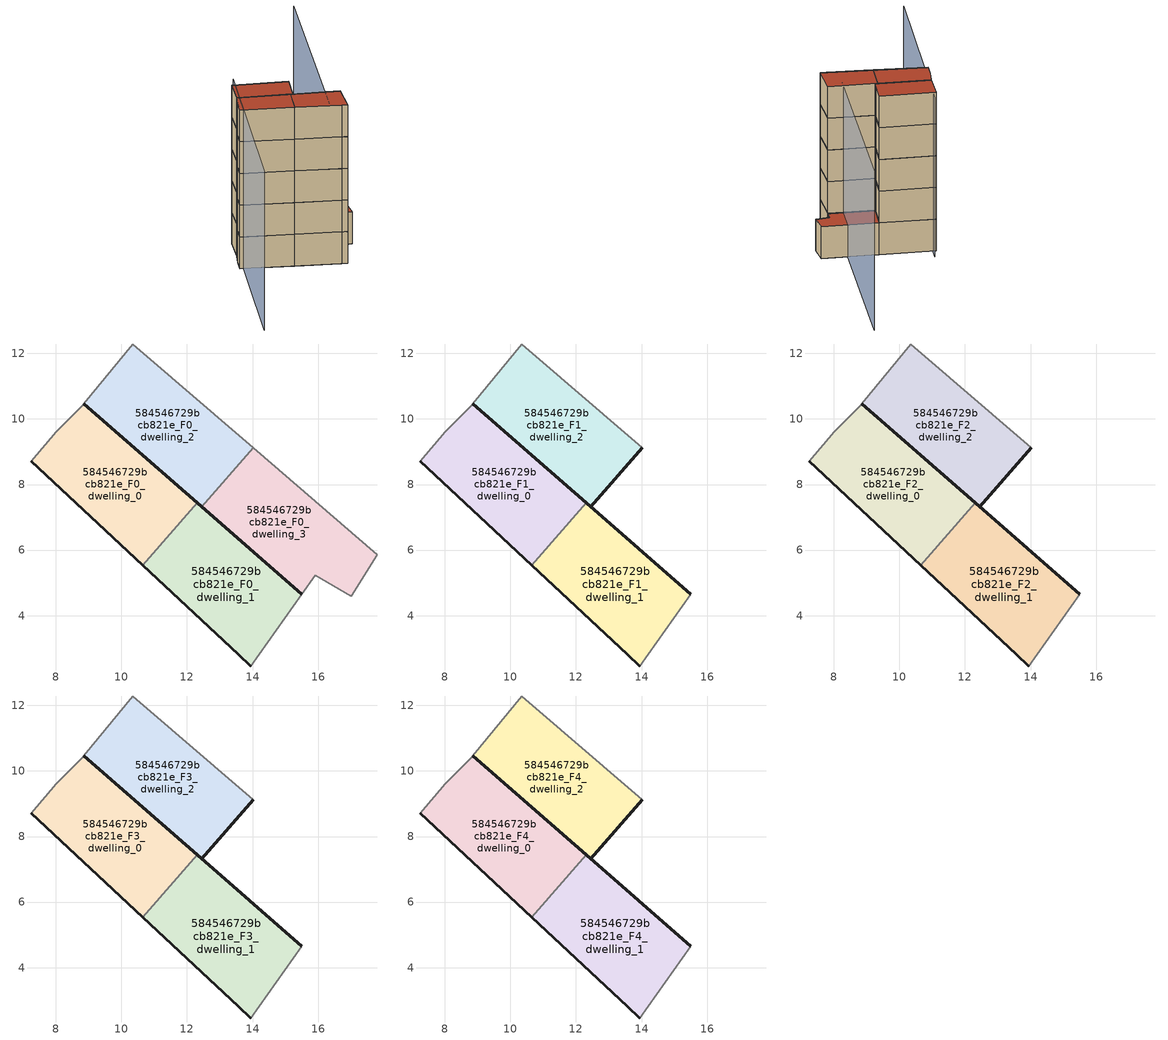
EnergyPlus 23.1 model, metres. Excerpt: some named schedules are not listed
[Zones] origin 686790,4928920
584546729bcb821e_F0_dwelling_0
 floor ground (EU_floor_Construction): 10.65,5.54 12.31,7.45 8.86,10.46 8.81,10.41 8.01,9.62 7.25,8.71 z0
 wall outside (EU_wall_Construction): 10.65,5.54 7.25,8.71 / 8.86,10.46 12.31,7.45 z0:3
 wall adiabatic (EU_wall_Construction): 7.25,8.71 8.01,9.62 8.81,10.41 8.86,10.46 z0:3
 wall to 584546729bcb821e_F0_dwelling_1 (EU_wall_Construction): 12.31,7.45 10.65,5.54 z0:3
584546729bcb821e_F0_dwelling_1
 floor ground (EU_floor_Construction): 13.94,2.46 15.51,4.66 12.31,7.45 10.65,5.54 13.56,2.83 z0
 wall outside (EU_wall_Construction): 12.31,7.45 15.51,4.66 / 13.94,2.46 13.56,2.83 10.65,5.54 z0:3
 wall adiabatic (EU_wall_Construction): 15.51,4.66 13.94,2.46 z0:3
584546729bcb821e_F0_dwelling_2
 floor ground (EU_floor_Construction): 12.45,7.33 14.02,9.12 10.34,12.29 8.86,10.46 z0
 wall outside (EU_wall_Construction): 12.45,7.33 8.86,10.46 z0:3
 wall adiabatic (EU_wall_Construction): 8.86,10.46 10.34,12.29 14.02,9.12 z0:3
 wall to 584546729bcb821e_F0_dwelling_3 (EU_wall_Construction): 14.02,9.12 12.45,7.33 z0:3
584546729bcb821e_F0_dwelling_3
 floor ground (EU_floor_Construction): 17.01,4.58 17.8,5.86 14.02,9.12 12.45,7.33 15.51,4.66 15.92,5.24 z0
 wall outside (EU_wall_Construction): 15.51,4.66 12.45,7.33 z0:3
 wall adiabatic (EU_wall_Construction): 14.02,9.12 17.8,5.86 17.01,4.58 15.92,5.24 15.51,4.66 z0:3
 roof outside (EU_roof_Construction): 17.8,5.86 17.01,4.58 15.92,5.24 15.51,4.66 12.45,7.33 14.02,9.12 z3
584546729bcb821e_F1_dwelling_0
 floor to 584546729bcb821e_F0_dwelling_0 (EU_floor_Construction): 10.65,5.54 12.31,7.45 8.86,10.46 8.81,10.41 8.01,9.62 7.25,8.71 z3
 wall outside (EU_wall_Construction): 10.65,5.54 7.25,8.71 / 8.86,10.46 12.31,7.45 z3:6
 wall adiabatic (EU_wall_Construction): 7.25,8.71 8.01,9.62 8.81,10.41 8.86,10.46 z3:6
 wall to 584546729bcb821e_F1_dwelling_1 (EU_wall_Construction): 12.31,7.45 10.65,5.54 z3:6
584546729bcb821e_F1_dwelling_1
 floor to 584546729bcb821e_F0_dwelling_1 (EU_floor_Construction): 13.94,2.46 15.51,4.66 12.31,7.45 10.65,5.54 13.56,2.83 z3
 wall outside (EU_wall_Construction): 12.31,7.45 15.51,4.66 / 13.94,2.46 13.56,2.83 10.65,5.54 z3:6
 wall adiabatic (EU_wall_Construction): 15.51,4.66 13.94,2.46 z3:6
584546729bcb821e_F1_dwelling_2
 floor to 584546729bcb821e_F0_dwelling_2 (EU_floor_Construction): 12.45,7.33 14.02,9.12 10.34,12.29 8.86,10.46 z3
 wall outside (EU_wall_Construction): 14.02,9.12 12.45,7.33 8.86,10.46 z3:6
 wall adiabatic (EU_wall_Construction): 8.86,10.46 10.34,12.29 14.02,9.12 z3:6
584546729bcb821e_F2_dwelling_0
 floor to 584546729bcb821e_F1_dwelling_0 (EU_floor_Construction): 10.65,5.54 12.31,7.45 8.86,10.46 8.81,10.41 8.01,9.62 7.25,8.71 z6
 wall outside (EU_wall_Construction): 10.65,5.54 7.25,8.71 / 8.86,10.46 12.31,7.45 z6:9
 wall adiabatic (EU_wall_Construction): 7.25,8.71 8.01,9.62 8.81,10.41 8.86,10.46 z6:9
 wall to 584546729bcb821e_F2_dwelling_1 (EU_wall_Construction): 12.31,7.45 10.65,5.54 z6:9
584546729bcb821e_F2_dwelling_1
 floor to 584546729bcb821e_F1_dwelling_1 (EU_floor_Construction): 13.94,2.46 15.51,4.66 12.31,7.45 10.65,5.54 13.56,2.83 z6
 wall outside (EU_wall_Construction): 12.31,7.45 15.51,4.66 / 13.94,2.46 13.56,2.83 10.65,5.54 z6:9
 wall adiabatic (EU_wall_Construction): 15.51,4.66 13.94,2.46 z6:9
584546729bcb821e_F2_dwelling_2
 floor to 584546729bcb821e_F1_dwelling_2 (EU_floor_Construction): 12.45,7.33 14.02,9.12 10.34,12.29 8.86,10.46 z6
 wall outside (EU_wall_Construction): 14.02,9.12 12.45,7.33 8.86,10.46 z6:9
 wall adiabatic (EU_wall_Construction): 8.86,10.46 10.34,12.29 14.02,9.12 z6:9
584546729bcb821e_F3_dwelling_0
 floor to 584546729bcb821e_F2_dwelling_0 (EU_floor_Construction): 10.65,5.54 12.31,7.45 8.86,10.46 8.81,10.41 8.01,9.62 7.25,8.71 z9
 wall outside (EU_wall_Construction): 10.65,5.54 7.25,8.71 / 8.86,10.46 12.31,7.45 z9:12
 wall adiabatic (EU_wall_Construction): 7.25,8.71 8.01,9.62 8.81,10.41 8.86,10.46 z9:12
 wall to 584546729bcb821e_F3_dwelling_1 (EU_wall_Construction): 12.31,7.45 10.65,5.54 z9:12
584546729bcb821e_F3_dwelling_1
 floor to 584546729bcb821e_F2_dwelling_1 (EU_floor_Construction): 13.94,2.46 15.51,4.66 12.31,7.45 10.65,5.54 13.56,2.83 z9
 wall outside (EU_wall_Construction): 12.31,7.45 15.51,4.66 / 13.94,2.46 13.56,2.83 10.65,5.54 z9:12
 wall adiabatic (EU_wall_Construction): 15.51,4.66 13.94,2.46 z9:12
584546729bcb821e_F3_dwelling_2
 floor to 584546729bcb821e_F2_dwelling_2 (EU_floor_Construction): 12.45,7.33 14.02,9.12 10.34,12.29 8.86,10.46 z9
 wall outside (EU_wall_Construction): 14.02,9.12 12.45,7.33 8.86,10.46 z9:12
 wall adiabatic (EU_wall_Construction): 8.86,10.46 10.34,12.29 14.02,9.12 z9:12
584546729bcb821e_F4_dwelling_0
 floor to 584546729bcb821e_F3_dwelling_0 (EU_floor_Construction): 10.65,5.54 12.31,7.45 8.86,10.46 8.81,10.41 8.01,9.62 7.25,8.71 z12
 wall outside (EU_wall_Construction): 10.65,5.54 7.25,8.71 / 8.86,10.46 12.31,7.45 z12:15
 wall adiabatic (EU_wall_Construction): 7.25,8.71 8.01,9.62 8.81,10.41 8.86,10.46 z12:15
 wall to 584546729bcb821e_F4_dwelling_1 (EU_wall_Construction): 12.31,7.45 10.65,5.54 z12:15
 roof outside (EU_roof_Construction): 12.31,7.45 10.65,5.54 7.25,8.71 8.01,9.62 8.81,10.41 8.86,10.46 z15
584546729bcb821e_F4_dwelling_1
 floor to 584546729bcb821e_F3_dwelling_1 (EU_floor_Construction): 13.94,2.46 15.51,4.66 12.31,7.45 10.65,5.54 13.56,2.83 z12
 wall outside (EU_wall_Construction): 12.31,7.45 15.51,4.66 / 13.94,2.46 13.56,2.83 10.65,5.54 z12:15
 wall adiabatic (EU_wall_Construction): 15.51,4.66 13.94,2.46 z12:15
 roof outside (EU_roof_Construction): 15.51,4.66 13.94,2.46 13.56,2.83 10.65,5.54 12.31,7.45 z15
584546729bcb821e_F4_dwelling_2
 floor to 584546729bcb821e_F3_dwelling_2 (EU_floor_Construction): 12.45,7.33 14.02,9.12 10.34,12.29 8.86,10.46 z12
 wall outside (EU_wall_Construction): 14.02,9.12 12.45,7.33 8.86,10.46 z12:15
 wall adiabatic (EU_wall_Construction): 8.86,10.46 10.34,12.29 14.02,9.12 z12:15
 roof outside (EU_roof_Construction): 14.02,9.12 12.45,7.33 8.86,10.46 10.34,12.29 z15
shading: 13.05,3.76 25,17.95 / 11.23,12.9 -0.1,-0.3 z0:15
[Building]
EU S2 Campaign: North Axis=0; Terrain=City; Solar Distribution=FullExterior
[Site:Location]
Bologna: Latitude=44.5; Longitude=11.25; Time Zone=1; Elevation=37
[SizingPeriod:WeatherFileDays]
AnnualSizingPeriod: Begin Month=1; Begin Day of Month=1; End Month=12; End Day of Month=31; Day of Week for Start Day=Monday; Use Weather File Daylight Saving Period=No; Use Weather File Rain and Snow Indicators=No
[MATERIAL]
EU_InternalMass_Material: Roughness=MediumRough; Thickness=0.1; Conductivity=1; Density=1800; Specific Heat=900; Thermal Absorptance=0.9; Solar Absorptance=0.7; Visible Absorptance=0.7
[MATERIAL:NOMASS] Roughness=MediumRough; Thermal Absorptance=0.9; Solar Absorptance=0.7; Visible Absorptance=0.7
Name | Thermal Resistance
EU_wall_NoMass | 0.905828
EU_roof_NoMass | 0.37593
EU_floor_NoMass | 0.67114
[CONSTRUCTION]
EU_wall_Construction: EU_wall_NoMass
EU_roof_Construction: EU_roof_NoMass
EU_floor_Construction: EU_floor_NoMass
EU_InternalMass_Construction: EU_InternalMass_Material
[ZONE] Type=1; Multiplier=1; Ceiling Height=autocalculate; Floor Area=autocalculate; Part of Total Floor Area=Yes
Name | Volume
584546729bcb821e_F0_dwelling_0; 584546729bcb821e_F1_dwelling_1; 584546729bcb821e_F2_dwelling_1; 584546729bcb821e_F3_dwelling_1; 584546729bcb821e_F4_dwelling_1 | 34.1455
584546729bcb821e_F1_dwelling_0; 584546729bcb821e_F2_dwelling_0; 584546729bcb821e_F3_dwelling_0; 584546729bcb821e_F4_dwelling_0; 584546729bcb821e_F0_dwelling_1 | 34.1448
584546729bcb821e_F0_dwelling_2 | 34.1484
584546729bcb821e_F1_dwelling_2; 584546729bcb821e_F2_dwelling_2; 584546729bcb821e_F3_dwelling_2; 584546729bcb821e_F4_dwelling_2 | 34.1492
584546729bcb821e_F0_dwelling_3 | 34.1433
[INTERNALMASS] Construction=EU_InternalMass_Construction
Name | Zone or ZoneList | Surface Area
584546729bcb821e_F0_dwelling_0_EU_InternalMass | 584546729bcb821e_F0_dwelling_0 | 11.3817
584546729bcb821e_F0_dwelling_1_EU_InternalMass | 584546729bcb821e_F0_dwelling_1 | 11.3816
584546729bcb821e_F0_dwelling_2_EU_InternalMass | 584546729bcb821e_F0_dwelling_2 | 11.3828
584546729bcb821e_F0_dwelling_3_EU_InternalMass | 584546729bcb821e_F0_dwelling_3 | 11.3811
584546729bcb821e_F1_dwelling_0_EU_InternalMass | 584546729bcb821e_F1_dwelling_0 | 15.1775
584546729bcb821e_F1_dwelling_1_EU_InternalMass | 584546729bcb821e_F1_dwelling_1 | 15.1759
584546729bcb821e_F1_dwelling_2_EU_InternalMass | 584546729bcb821e_F1_dwelling_2 | 15.1754
584546729bcb821e_F2_dwelling_0_EU_InternalMass | 584546729bcb821e_F2_dwelling_0 | 15.1775
584546729bcb821e_F2_dwelling_1_EU_InternalMass | 584546729bcb821e_F2_dwelling_1 | 15.1759
584546729bcb821e_F2_dwelling_2_EU_InternalMass | 584546729bcb821e_F2_dwelling_2 | 15.1754
584546729bcb821e_F3_dwelling_0_EU_InternalMass | 584546729bcb821e_F3_dwelling_0 | 15.1775
584546729bcb821e_F3_dwelling_1_EU_InternalMass | 584546729bcb821e_F3_dwelling_1 | 15.1759
584546729bcb821e_F3_dwelling_2_EU_InternalMass | 584546729bcb821e_F3_dwelling_2 | 15.1754
584546729bcb821e_F4_dwelling_0_EU_InternalMass | 584546729bcb821e_F4_dwelling_0 | 15.1775
584546729bcb821e_F4_dwelling_1_EU_InternalMass | 584546729bcb821e_F4_dwelling_1 | 15.1759
584546729bcb821e_F4_dwelling_2_EU_InternalMass | 584546729bcb821e_F4_dwelling_2 | 15.1754
[OTHEREQUIPMENT] Fuel Type=Electricity; Design Level Calculation Method=Watts/Area; Power per Zone Floor Area=1; Fraction Latent=0; Fraction Radiant=0; Fraction Lost=0; Carbon Dioxide Generation Rate=0; EndUse Subcategory=EU_Step8_InternalGains
Name | Zone or ZoneList or Space or SpaceList | Schedule
EU_Step8_InternalGain_584546729bcb821e_F0_dwelling_0_f000 | 584546729bcb821e_F0_dwelling_0 | EU_Step8_GainSchedule_584546729bcb821e_F0_dwelling_0_f000
EU_Step8_InternalGain_584546729bcb821e_F0_dwelling_1_f000 | 584546729bcb821e_F0_dwelling_1 | EU_Step8_GainSchedule_584546729bcb821e_F0_dwelling_1_f000
EU_Step8_InternalGain_584546729bcb821e_F0_dwelling_2_f000 | 584546729bcb821e_F0_dwelling_2 | EU_Step8_GainSchedule_584546729bcb821e_F0_dwelling_2_f000
EU_Step8_InternalGain_584546729bcb821e_F0_dwelling_3_f000 | 584546729bcb821e_F0_dwelling_3 | EU_Step8_GainSchedule_584546729bcb821e_F0_dwelling_3_f000
EU_Step8_InternalGain_584546729bcb821e_F1_dwelling_0_f000 | 584546729bcb821e_F1_dwelling_0 | EU_Step8_GainSchedule_584546729bcb821e_F1_dwelling_0_f000
EU_Step8_InternalGain_584546729bcb821e_F1_dwelling_1_f000 | 584546729bcb821e_F1_dwelling_1 | EU_Step8_GainSchedule_584546729bcb821e_F1_dwelling_1_f000
EU_Step8_InternalGain_584546729bcb821e_F1_dwelling_2_f000 | 584546729bcb821e_F1_dwelling_2 | EU_Step8_GainSchedule_584546729bcb821e_F1_dwelling_2_f000
EU_Step8_InternalGain_584546729bcb821e_F2_dwelling_0_f000 | 584546729bcb821e_F2_dwelling_0 | EU_Step8_GainSchedule_584546729bcb821e_F2_dwelling_0_f000
EU_Step8_InternalGain_584546729bcb821e_F2_dwelling_1_f000 | 584546729bcb821e_F2_dwelling_1 | EU_Step8_GainSchedule_584546729bcb821e_F2_dwelling_1_f000
EU_Step8_InternalGain_584546729bcb821e_F2_dwelling_2_f000 | 584546729bcb821e_F2_dwelling_2 | EU_Step8_GainSchedule_584546729bcb821e_F2_dwelling_2_f000
EU_Step8_InternalGain_584546729bcb821e_F3_dwelling_0_f000 | 584546729bcb821e_F3_dwelling_0 | EU_Step8_GainSchedule_584546729bcb821e_F3_dwelling_0_f000
EU_Step8_InternalGain_584546729bcb821e_F3_dwelling_1_f000 | 584546729bcb821e_F3_dwelling_1 | EU_Step8_GainSchedule_584546729bcb821e_F3_dwelling_1_f000
EU_Step8_InternalGain_584546729bcb821e_F3_dwelling_2_f000 | 584546729bcb821e_F3_dwelling_2 | EU_Step8_GainSchedule_584546729bcb821e_F3_dwelling_2_f000
EU_Step8_InternalGain_584546729bcb821e_F4_dwelling_0_f000 | 584546729bcb821e_F4_dwelling_0 | EU_Step8_GainSchedule_584546729bcb821e_F4_dwelling_0_f000
EU_Step8_InternalGain_584546729bcb821e_F4_dwelling_1_f000 | 584546729bcb821e_F4_dwelling_1 | EU_Step8_GainSchedule_584546729bcb821e_F4_dwelling_1_f000
EU_Step8_InternalGain_584546729bcb821e_F4_dwelling_2_f000 | 584546729bcb821e_F4_dwelling_2 | EU_Step8_GainSchedule_584546729bcb821e_F4_dwelling_2_f000
[ZONEVENTILATION:DESIGNFLOWRATE] Schedule=EU_AlwaysOn; Design Flow Rate Calculation Method=AirChanges/Hour; Air Changes per Hour=0.73129; Ventilation Type=Natural; Fan Pressure Rise=0; Fan Total Efficiency=1; Constant Term Coefficient=1; Temperature Term Coefficient=0; Velocity Term Coefficient=0; Velocity Squared Term Coefficient=0; Minimum Indoor Temperature=-100; Maximum Indoor Temperature=100; Delta Temperature=-100; Minimum Outdoor Temperature=-100; Maximum Outdoor Temperature=100; Maximum Wind Speed=40
Name | Zone or ZoneList or Space or SpaceList
EU_ConstantAir_584546729bcb821e_F0_dwelling_0 | 584546729bcb821e_F0_dwelling_0
EU_ConstantAir_584546729bcb821e_F0_dwelling_1 | 584546729bcb821e_F0_dwelling_1
EU_ConstantAir_584546729bcb821e_F0_dwelling_2 | 584546729bcb821e_F0_dwelling_2
EU_ConstantAir_584546729bcb821e_F0_dwelling_3 | 584546729bcb821e_F0_dwelling_3
EU_ConstantAir_584546729bcb821e_F1_dwelling_0 | 584546729bcb821e_F1_dwelling_0
EU_ConstantAir_584546729bcb821e_F1_dwelling_1 | 584546729bcb821e_F1_dwelling_1
EU_ConstantAir_584546729bcb821e_F1_dwelling_2 | 584546729bcb821e_F1_dwelling_2
EU_ConstantAir_584546729bcb821e_F2_dwelling_0 | 584546729bcb821e_F2_dwelling_0
EU_ConstantAir_584546729bcb821e_F2_dwelling_1 | 584546729bcb821e_F2_dwelling_1
EU_ConstantAir_584546729bcb821e_F2_dwelling_2 | 584546729bcb821e_F2_dwelling_2
EU_ConstantAir_584546729bcb821e_F3_dwelling_0 | 584546729bcb821e_F3_dwelling_0
EU_ConstantAir_584546729bcb821e_F3_dwelling_1 | 584546729bcb821e_F3_dwelling_1
EU_ConstantAir_584546729bcb821e_F3_dwelling_2 | 584546729bcb821e_F3_dwelling_2
EU_ConstantAir_584546729bcb821e_F4_dwelling_0 | 584546729bcb821e_F4_dwelling_0
EU_ConstantAir_584546729bcb821e_F4_dwelling_1 | 584546729bcb821e_F4_dwelling_1
EU_ConstantAir_584546729bcb821e_F4_dwelling_2 | 584546729bcb821e_F4_dwelling_2
[HVACTEMPLATE:THERMOSTAT] Constant Heating Setpoint=20; Constant Cooling Setpoint=50
EU_HeatOnly_584546729bcb821e_F0_dwelling_0; EU_HeatOnly_584546729bcb821e_F0_dwelling_1; EU_HeatOnly_584546729bcb821e_F0_dwelling_2; EU_HeatOnly_584546729bcb821e_F0_dwelling_3; EU_HeatOnly_584546729bcb821e_F1_dwelling_0; EU_HeatOnly_584546729bcb821e_F1_dwelling_1; EU_HeatOnly_584546729bcb821e_F1_dwelling_2; EU_HeatOnly_584546729bcb821e_F2_dwelling_0; EU_HeatOnly_584546729bcb821e_F2_dwelling_1; EU_HeatOnly_584546729bcb821e_F2_dwelling_2; EU_HeatOnly_584546729bcb821e_F3_dwelling_0; EU_HeatOnly_584546729bcb821e_F3_dwelling_1; EU_HeatOnly_584546729bcb821e_F3_dwelling_2; EU_HeatOnly_584546729bcb821e_F4_dwelling_0; EU_HeatOnly_584546729bcb821e_F4_dwelling_1; EU_HeatOnly_584546729bcb821e_F4_dwelling_2
[HVACTEMPLATE:ZONE:IDEALLOADSAIRSYSTEM] System Availability Schedule=EU_AlwaysOn; Maximum Heating Supply Air Temperature=50; Minimum Cooling Supply Air Temperature=13; Maximum Heating Supply Air Humidity Ratio=0.0156; Minimum Cooling Supply Air Humidity Ratio=0.0077; Heating Limit=NoLimit; Cooling Limit=NoLimit; Heating Availability Schedule=EU_AlwaysOn; Cooling Availability Schedule=EU_CoolingOff; Dehumidification Control Type=ConstantSensibleHeatRatio; Cooling Sensible Heat Ratio=0.7; Dehumidification Setpoint=60; Humidification Control Type=None; Humidification Setpoint=30; Outdoor Air Method=None; Outdoor Air Flow Rate per Person=0.00944; Outdoor Air Flow Rate per Zone Floor Area=0; Outdoor Air Flow Rate per Zone=0; Demand Controlled Ventilation Type=None; Outdoor Air Economizer Type=NoEconomizer; Heat Recovery Type=None; Sensible Heat Recovery Effectiveness=0.7; Latent Heat Recovery Effectiveness=0.65
Name | Template Thermostat
584546729bcb821e_F0_dwelling_0 | EU_HeatOnly_584546729bcb821e_F0_dwelling_0
584546729bcb821e_F0_dwelling_1 | EU_HeatOnly_584546729bcb821e_F0_dwelling_1
584546729bcb821e_F0_dwelling_2 | EU_HeatOnly_584546729bcb821e_F0_dwelling_2
584546729bcb821e_F0_dwelling_3 | EU_HeatOnly_584546729bcb821e_F0_dwelling_3
584546729bcb821e_F1_dwelling_0 | EU_HeatOnly_584546729bcb821e_F1_dwelling_0
584546729bcb821e_F1_dwelling_1 | EU_HeatOnly_584546729bcb821e_F1_dwelling_1
584546729bcb821e_F1_dwelling_2 | EU_HeatOnly_584546729bcb821e_F1_dwelling_2
584546729bcb821e_F2_dwelling_0 | EU_HeatOnly_584546729bcb821e_F2_dwelling_0
584546729bcb821e_F2_dwelling_1 | EU_HeatOnly_584546729bcb821e_F2_dwelling_1
584546729bcb821e_F2_dwelling_2 | EU_HeatOnly_584546729bcb821e_F2_dwelling_2
584546729bcb821e_F3_dwelling_0 | EU_HeatOnly_584546729bcb821e_F3_dwelling_0
584546729bcb821e_F3_dwelling_1 | EU_HeatOnly_584546729bcb821e_F3_dwelling_1
584546729bcb821e_F3_dwelling_2 | EU_HeatOnly_584546729bcb821e_F3_dwelling_2
584546729bcb821e_F4_dwelling_0 | EU_HeatOnly_584546729bcb821e_F4_dwelling_0
584546729bcb821e_F4_dwelling_1 | EU_HeatOnly_584546729bcb821e_F4_dwelling_1
584546729bcb821e_F4_dwelling_2 | EU_HeatOnly_584546729bcb821e_F4_dwelling_2
[SIZING:ZONE] Zone Cooling Design Supply Air Temperature Input Method=SupplyAirTemperature; Zone Cooling Design Supply Air Temperature=13; Zone Heating Design Supply Air Temperature Input Method=SupplyAirTemperature; Zone Heating Design Supply Air Temperature=50; Zone Cooling Design Supply Air Humidity Ratio=0.008; Zone Heating Design Supply Air Humidity Ratio=0.008; Cooling Design Air Flow Method=DesignDay; Cooling Design Air Flow Rate=0; Cooling Minimum Air Flow per Zone Floor Area=0.000762; Cooling Minimum Air Flow=0; Cooling Minimum Air Flow Fraction=0.2; Heating Design Air Flow Method=DesignDay; Heating Design Air Flow Rate=0; Heating Maximum Air Flow per Zone Floor Area=0.002032; Heating Maximum Air Flow=0.141576; Heating Maximum Air Flow Fraction=0.3; Account for Dedicated Outdoor Air System=No; Dedicated Outdoor Air System Control Strategy=NeutralSupplyAir; Dedicated Outdoor Air Low Setpoint Temperature for Design=autosize; Dedicated Outdoor Air High Setpoint Temperature for Design=autosize; Zone Load Sizing Method=Sensible Load Only No Latent Load; Zone Latent Cooling Design Supply Air Humidity Ratio Input Method=HumidityRatioDifference; Zone Cooling Design Supply Air Humidity Ratio Difference=0.005; Zone Latent Heating Design Supply Air Humidity Ratio Input Method=HumidityRatioDifference; Zone Humidification Design Supply Air Humidity Ratio Difference=0.005
584546729bcb821e_F0_dwelling_0; 584546729bcb821e_F0_dwelling_1; 584546729bcb821e_F0_dwelling_2; 584546729bcb821e_F0_dwelling_3; 584546729bcb821e_F1_dwelling_0; 584546729bcb821e_F1_dwelling_1; 584546729bcb821e_F1_dwelling_2; 584546729bcb821e_F2_dwelling_0; 584546729bcb821e_F2_dwelling_1; 584546729bcb821e_F2_dwelling_2; 584546729bcb821e_F3_dwelling_0; 584546729bcb821e_F3_dwelling_1; 584546729bcb821e_F3_dwelling_2; 584546729bcb821e_F4_dwelling_0; 584546729bcb821e_F4_dwelling_1; 584546729bcb821e_F4_dwelling_2
[SCHEDULE:FILE] Column Number=1; Rows to Skip at Top=0; Number of Hours of Data=8760; Column Separator=Comma; Interpolate to Timestep=No; Minutes per Item=60; Adjust Schedule for Daylight Savings=Yes
Name | File
EU_Step8_GainSchedule_584546729bcb821e_F0_dwelling_0_f000 | ../../schedules/584546729bcb821e/584546729bcb821e_F0_dwelling_0_f000_gain.csv
EU_Step8_GainSchedule_584546729bcb821e_F0_dwelling_1_f000 | ../../schedules/584546729bcb821e/584546729bcb821e_F0_dwelling_1_f000_gain.csv
EU_Step8_GainSchedule_584546729bcb821e_F0_dwelling_2_f000 | ../../schedules/584546729bcb821e/584546729bcb821e_F0_dwelling_2_f000_gain.csv
EU_Step8_GainSchedule_584546729bcb821e_F0_dwelling_3_f000 | ../../schedules/584546729bcb821e/584546729bcb821e_F0_dwelling_3_f000_gain.csv
